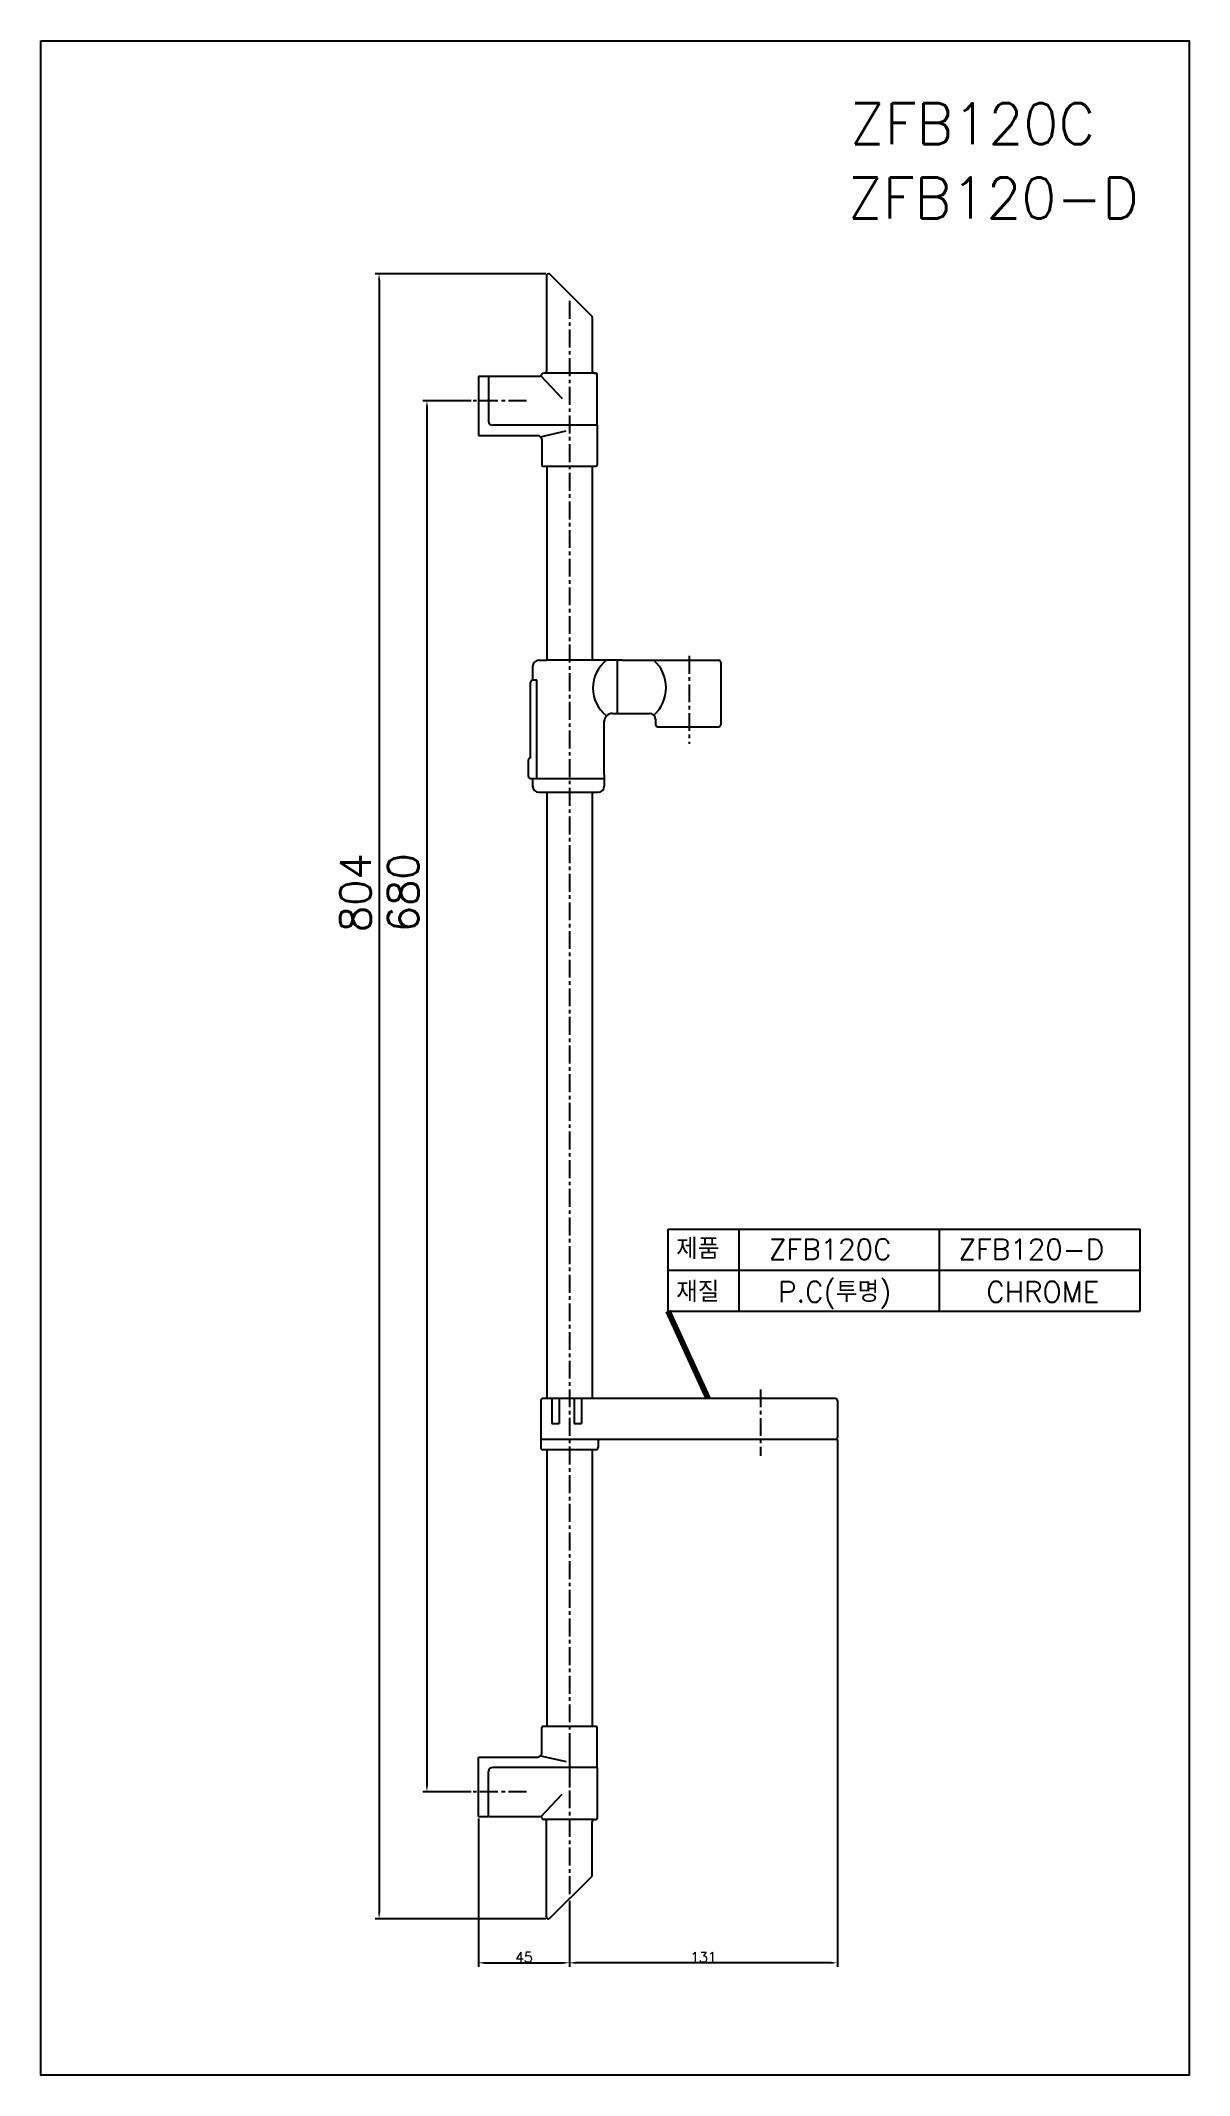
# Model space of a CAD drawing. Extents: x -3076 to -2514, y -7152 to -6158.
import ezdxf

# ---------------------------------------------------------------- set-up
doc = ezdxf.new("R2010")
doc.units = 0
doc.header["$LTSCALE"] = 7
doc.header["$MEASUREMENT"] = 0
doc.linetypes.add('CENTER', pattern=[2, 1.25, -0.25, 0.25, -0.25])
doc.layers.get('Defpoints').update_dxf_attribs({"linetype": 'CONTINUOUS'})
for name, color, linetype in [('CL', 1, 'CENTER'), ('DIM', 2, 'CONTINUOUS'), ('DWG', 7, 'CONTINUOUS')]:
    doc.layers.add(name, color=color, linetype=linetype)
doc.styles.add('GHS', font='romans', dxfattribs={"bigfont": 'ghs'})
doc.dimstyles.get("Standard").update_dxf_attribs({"dimtxt": 0.18, "dimasz": 0.18, "dimexe": 0.18, "dimexo": 0.0625, "dimgap": 0.09, "dimtad": 0, "dimtih": 1, "dimtoh": 1, "dimdec": 4, "dimzin": 0, "dimdsep": 46, "dimtxsty": 'Standard', "dimcen": 0.09, "dimadec": 0, "dimazin": 0, "dimtfac": 1, "dimtdec": 4, "dimtofl": 0, "dimtmove": 0, "dimatfit": 3, "dimfxl": 0, "dimtolj": 1, "dimtzin": 0, "dimarcsym": 0})

msp = doc.modelspace()

# ---------------------------------------------------------------- linework, layer by layer
at = {"layer": 'CL'}
for p, q in [((-2817.15, -6284.87), (-2817.15, -7065.93)), ((-2838.12, -6333.63), (-2864.23, -6333.63)), ((-2758.65, -6458.31), (-2758.65, -6501.4)), ((-2723.65, -6816.89), (-2723.65, -6849.4)), ((-2838.12, -7013.63), (-2864.23, -7013.63))]:
    msp.add_line(p, q, dxfattribs=at)
at = {"layer": 'Defpoints', "color": 0}
for p, q in [((-2861.65, -6321.63), (-2856.65, -6321.63)), ((-2803.95, -6345.63), (-2803.65, -6345.63)), ((-2803.65, -6345.63), (-2803.65, -6365.13)), ((-2803.65, -7001.63), (-2803.65, -6982.13)), ((-2861.65, -7025.63), (-2856.65, -7025.63))]:
    msp.add_line(p, q, dxfattribs=at)
at = {"layer": 'Defpoints'}
for p, q in [((-2861.65, -6350.63), (-2844.65, -6350.63)), ((-2861.65, -6350.63), (-2832.65, -6350.63)), ((-2830.65, -6352.63), (-2830.65, -6365.13)), ((-2830.65, -6994.63), (-2830.65, -6982.13)), ((-2861.65, -6996.63), (-2832.65, -6996.63)), ((-2861.65, -6996.63), (-2844.65, -6996.63))]:
    msp.add_line(p, q, dxfattribs=at)
for centre, radius, start, end in [((-2832.65, -6352.63), 2, 0, 90), ((-2830.15, -6365.13), 0.5, 180, 270), ((-2804.15, -6365.13), 0.5, 270, 0), ((-2830.15, -6982.13), 0.5, 90, 180), ((-2804.15, -6982.13), 0.5, 0, 90), ((-2832.65, -6994.63), 2, 270, 0)]:
    msp.add_arc(centre, radius, start, end, dxfattribs=at)
at = {"layer": 'DIM'}
for p, q in [((-2828.73, -6271.62), (-2912.19, -6271.62)), ((-2910.19, -6274.62), (-2910.19, -7072.64)), ((-2831.04, -6321.42), (-2820.63, -6332.49)), ((-2865.23, -6333.63), (-2888.81, -6333.63)), ((-2886.81, -6336.63), (-2886.81, -7010.63)), ((-2831.23, -6351.22), (-2818.74, -6348.44)), ((-2768.82, -6778.61), (-2768.82, -6738.61)), ((-2768.82, -6738.61), (-2538.13, -6738.61)), ((-2734.17, -6778.61), (-2734.17, -6738.61)), ((-2636.15, -6778.61), (-2636.15, -6738.61)), ((-2538.13, -6778.61), (-2538.13, -6738.61)), ((-2768.82, -6758.61), (-2538.13, -6758.61)), ((-2768.82, -6778.61), (-2538.13, -6778.61)), ((-2686.15, -6841.37), (-2686.15, -7099.18)), ((-2831.23, -6996.04), (-2818.74, -6998.82)), ((-2865.23, -7013.63), (-2888.81, -7013.63)), ((-2831.04, -7025.84), (-2820.63, -7014.77)), ((-2861.65, -7026.63), (-2861.65, -7099.18)), ((-2817.15, -7066.93), (-2817.15, -7099.18)), ((-2817.15, -7066.93), (-2817.15, -7099.18)), ((-2828.73, -7075.64), (-2912.19, -7075.64)), ((-2858.65, -7097.18), (-2820.15, -7097.18)), ((-2689.15, -7097.18), (-2814.15, -7097.18))]:
    msp.add_line(p, q, dxfattribs=at)
at = {"layer": 'DIM', "color": 0}
for p, q in [((-2828.35, -6272.54), (-2828.35, -6319.13)), ((-2826.64, -6271.84), (-2806.24, -6292.24)), ((-2805.95, -6292.94), (-2805.95, -6319.13)), ((-2856.35, -6321.63), (-2856.65, -6321.93)), ((-2856.65, -6321.63), (-2856.65, -6321.93)), ((-2856.65, -6321.93), (-2856.65, -6343.63)), ((-2856.35, -6321.63), (-2831.65, -6321.63)), ((-2829.35, -6320.13), (-2829.71, -6320.13)), ((-2804.95, -6320.13), (-2829.35, -6320.13)), ((-2804.95, -6320.13), (-2804.15, -6320.13)), ((-2803.65, -6345.33), (-2803.65, -6320.63)), ((-2803.95, -6345.63), (-2854.65, -6345.63)), ((-2803.65, -6345.33), (-2803.95, -6345.63)), ((-2830.15, -6365.63), (-2804.15, -6365.63)), ((-2828.25, -6365.63), (-2828.25, -6460.5)), ((-2806.05, -6365.63), (-2806.05, -6460.5)), ((-2835.15, -6463.5), (-2835.15, -6470.24)), ((-2832.15, -6460.5), (-2828.25, -6460.5)), ((-2791.15, -6460.5), (-2828.25, -6460.5)), ((-2793.57, -6486.5), (-2793.57, -6460.5)), ((-2791.15, -6460.5), (-2772.47, -6460.5)), ((-2772.46, -6460.5), (-2749.34, -6460.5)), ((-2749.32, -6460.5), (-2744.15, -6460.5)), ((-2743.15, -6461.5), (-2743.15, -6492)), ((-2836.15, -6508.24), (-2836.15, -6471.24)), ((-2833.14, -6470.27), (-2835.15, -6470.24)), ((-2833.14, -6518.24), (-2833.14, -6470.27)), ((-2800.14, -6516.5), (-2800.14, -6490)), ((-2796.14, -6486.5), (-2778.01, -6486.5)), ((-2775.01, -6489), (-2775.01, -6492)), ((-2774.01, -6493), (-2744.15, -6493)), ((-2837.15, -6517.24), (-2837.15, -6509.24)), ((-2836.15, -6518.24), (-2835.15, -6518.24)), ((-2835.15, -6518.24), (-2835.15, -6522)), ((-2835.15, -6518.24), (-2833.14, -6518.24)), ((-2833.14, -6518.24), (-2800.14, -6518.24)), ((-2800.14, -6516.5), (-2800.14, -6522)), ((-2832.15, -6525), (-2828.25, -6525)), ((-2828.25, -6525), (-2828.25, -6821.37)), ((-2828.25, -6525), (-2806.05, -6525)), ((-2806.05, -6525), (-2806.05, -6821.37)), ((-2806.05, -6525), (-2803.14, -6525)), ((-2825.7, -6821.37), (-2825.7, -6833.53)), ((-2822.14, -6821.37), (-2822.14, -6833.53)), ((-2814.76, -6821.37), (-2814.76, -6833.53)), ((-2811.19, -6821.37), (-2811.19, -6833.53)), ((-2802.15, -6841.37), (-2831.15, -6841.37)), ((-2825.7, -6833.53), (-2822.14, -6833.53)), ((-2814.76, -6833.53), (-2811.19, -6833.53)), ((-2828.25, -6846.37), (-2828.25, -6981.63)), ((-2806.05, -6846.37), (-2806.05, -6981.63)), ((-2804.15, -6981.63), (-2830.15, -6981.63)), ((-2856.65, -7025.33), (-2856.65, -7003.63)), ((-2803.95, -7001.63), (-2854.65, -7001.63)), ((-2803.95, -7001.63), (-2803.65, -7001.63)), ((-2803.65, -7001.93), (-2803.95, -7001.63)), ((-2803.65, -7001.93), (-2803.65, -7026.63)), ((-2856.65, -7025.63), (-2856.65, -7025.33)), ((-2856.35, -7025.63), (-2856.65, -7025.33)), ((-2856.35, -7025.63), (-2831.65, -7025.63)), ((-2829.35, -7027.13), (-2829.71, -7027.13)), ((-2804.95, -7027.13), (-2829.35, -7027.13)), ((-2828.35, -7074.72), (-2828.35, -7028.13)), ((-2805.95, -7054.32), (-2805.95, -7028.13)), ((-2804.95, -7027.13), (-2804.15, -7027.13)), ((-2826.64, -7075.42), (-2806.24, -7055.02))]:
    msp.add_line(p, q, dxfattribs=at)
at = {"layer": 'DIM', "color": 1}
msp.add_line((-2817.15, -6989.06), (-2817.15, -7011.49), dxfattribs=at)
at = {"layer": 'DIM'}
msp.add_lwpolyline([(-3075.65, -6157.67), (-2514.07, -6157.67), (-2514.07, -7152.16), (-3075.65, -7152.16)], close=True, dxfattribs=at)
at = {"layer": 'DIM', "color": 0}
for centre, radius, start, end in [((-2827.35, -6272.54), 1, 45, 180), ((-2806.95, -6292.94), 1, 0, 45), ((-2831.65, -6320.63), 1, 270, 345.52249), ((-2829.71, -6321.13), 1, 90, 165.52249), ((-2829.35, -6319.13), 1, 270, 0), ((-2804.95, -6319.13), 1, 180, 270), ((-2804.15, -6320.63), 0.5, 0, 90), ((-2854.65, -6343.63), 2, 180, 270), ((-2832.15, -6463.5), 3, 90, 180), ((-2744.15, -6461.5), 1, 0, 90), ((-2835.15, -6471.24), 1, 90, 180), ((-2796.14, -6490.5), 4, 90, 180), ((-2778.01, -6489.5), 3, 0, 90), ((-2774.01, -6492), 1, 180, 270), ((-2744.15, -6492), 1, 270, 0), ((-2836.15, -6509.24), 1, 90, 180), ((-2836.15, -6517.24), 1, 180, 270), ((-2832.15, -6522), 3, 180, 270), ((-2803.14, -6522), 3, 270, 0), ((-2854.65, -7003.63), 2, 90, 180), ((-2831.65, -7026.63), 1, 14.47751, 90), ((-2829.71, -7026.13), 1, 194.47751, 270), ((-2829.35, -7028.13), 1, 360, 90), ((-2804.95, -7028.13), 1, 90, 180), ((-2804.15, -7026.63), 0.5, 270, 0), ((-2806.95, -7054.32), 1, 315, 360), ((-2827.35, -7074.72), 1, 180, 315)]:
    msp.add_arc(centre, radius, start, end, dxfattribs=at)
at = {"layer": 'DIM', "color": 2}
for centre, radius, start, end in [((-2788.57, -6474.09), 17.11, 127.42357, 232.57643), ((-2787.86, -6473.94), 17.99, 311.67366, 48.32634)]:
    msp.add_arc(centre, radius, start, end, dxfattribs=at)
at = {"layer": 'DIM'}
for points in [[(-2910.69, -6274.62), (-2909.69, -6274.62), (-2910.19, -6271.62)], [(-2887.31, -6336.63), (-2886.31, -6336.63), (-2886.81, -6333.63)], [(-2887.31, -7010.63), (-2886.31, -7010.63), (-2886.81, -7013.63)], [(-2910.69, -7072.64), (-2909.69, -7072.64), (-2910.19, -7075.64)], [(-2858.65, -7096.68), (-2858.65, -7097.68), (-2861.65, -7097.18)], [(-2820.15, -7096.68), (-2820.15, -7097.68), (-2817.15, -7097.18)], [(-2814.15, -7096.68), (-2814.15, -7097.68), (-2817.15, -7097.18)], [(-2689.15, -7096.68), (-2689.15, -7097.68), (-2686.15, -7097.18)]]:
    msp.add_solid(points, dxfattribs=at)
at = {"layer": 'DWG', "color": 0}
msp.add_line((-2861.65, -6321.63), (-2861.65, -6350.63), dxfattribs=at)
at = {"layer": 'DWG'}
for p, q in [((-2687.15, -6821.37), (-2830.15, -6821.37)), ((-2831.15, -6822.37), (-2831.15, -6845.37)), ((-2686.15, -6822.37), (-2686.15, -6840.37)), ((-2687.65, -6841.37), (-2802.15, -6841.37)), ((-2687.15, -6841.37), (-2687.65, -6841.37)), ((-2804.15, -6846.37), (-2830.15, -6846.37)), ((-2803.15, -6842.37), (-2803.15, -6845.37)), ((-2861.65, -7025.63), (-2861.65, -6996.63))]:
    msp.add_line(p, q, dxfattribs=at)
for centre, start, end in [((-2830.15, -6822.37), 90, 180), ((-2687.15, -6822.37), 0, 90), ((-2802.15, -6842.37), 90, 180), ((-2687.15, -6840.37), 270, 0), ((-2830.15, -6845.37), 180, 270), ((-2804.15, -6845.37), 270, 360)]:
    msp.add_arc(centre, 1, start, end, dxfattribs=at)

# ---------------------------------------------------------------- texts
at = {"layer": 'DIM', "style": 'GHS'}
for s, height, p in [('ZFB120C', 20, (-2680.06, -6208.28)), ('ZFB120-D', 20, (-2681.02, -6244.51)), ('제품', 10, (-2764.97, -6753.11)), ('ZFB120C', 10, (-2719.64, -6753.39)), ('ZFB120-D', 10, (-2626.92, -6753.39)), ('P.C(투명)', 10, (-2715.18, -6774.21)), ('재질', 10, (-2764.97, -6774.21)), ('CHROME', 10, (-2613.31, -6774.21))]:
    msp.add_text(s, height=height, dxfattribs=at).set_placement(p)
at = {"layer": 'DIM', "char_height": 15, "attachment_point": 5, "rotation": 90, "style": 'GHS'}
for s, insert in [('\\A1;804', (-2921.74, -6574.16)), ('\\A1;680', (-2898.36, -6574.16))]:
    msp.add_mtext(s, dxfattribs=dict(at, insert=insert))
at = {"layer": 'DIM', "char_height": 5, "attachment_point": 5, "style": 'GHS'}
for s, insert in [('\\A1;45', (-2839.4, -7094.43)), ('\\A1;131', (-2751.65, -7094.43))]:
    msp.add_mtext(s, dxfattribs=dict(at, insert=insert))

# ---------------------------------------------------------------- leaders
at = {"layer": 'DIM'}
msp.add_leader([(-2749.39, -6821.37), (-2768.82, -6778.61)], dimstyle='Standard', override={"dimscale": 0, "dimtxt": 3.5, "dimasz": 3, "dimexe": 2, "dimexo": 1, "dimgap": 1, "dimtad": 0, "dimtih": 0, "dimtoh": 0, "dimzin": 5, "dimtxsty": 'GHS', "dimcen": -1.5, "dimclrd": 256, "dimclre": 256, "dimclrt": 256, "dimtofl": 1, "dimtmove": 2, "dimatfit": 0, "dimtzin": 5, "dimlwd": 65535, "dimlwe": 65535}, dxfattribs=at)

doc.saveas('drawing.dxf')
